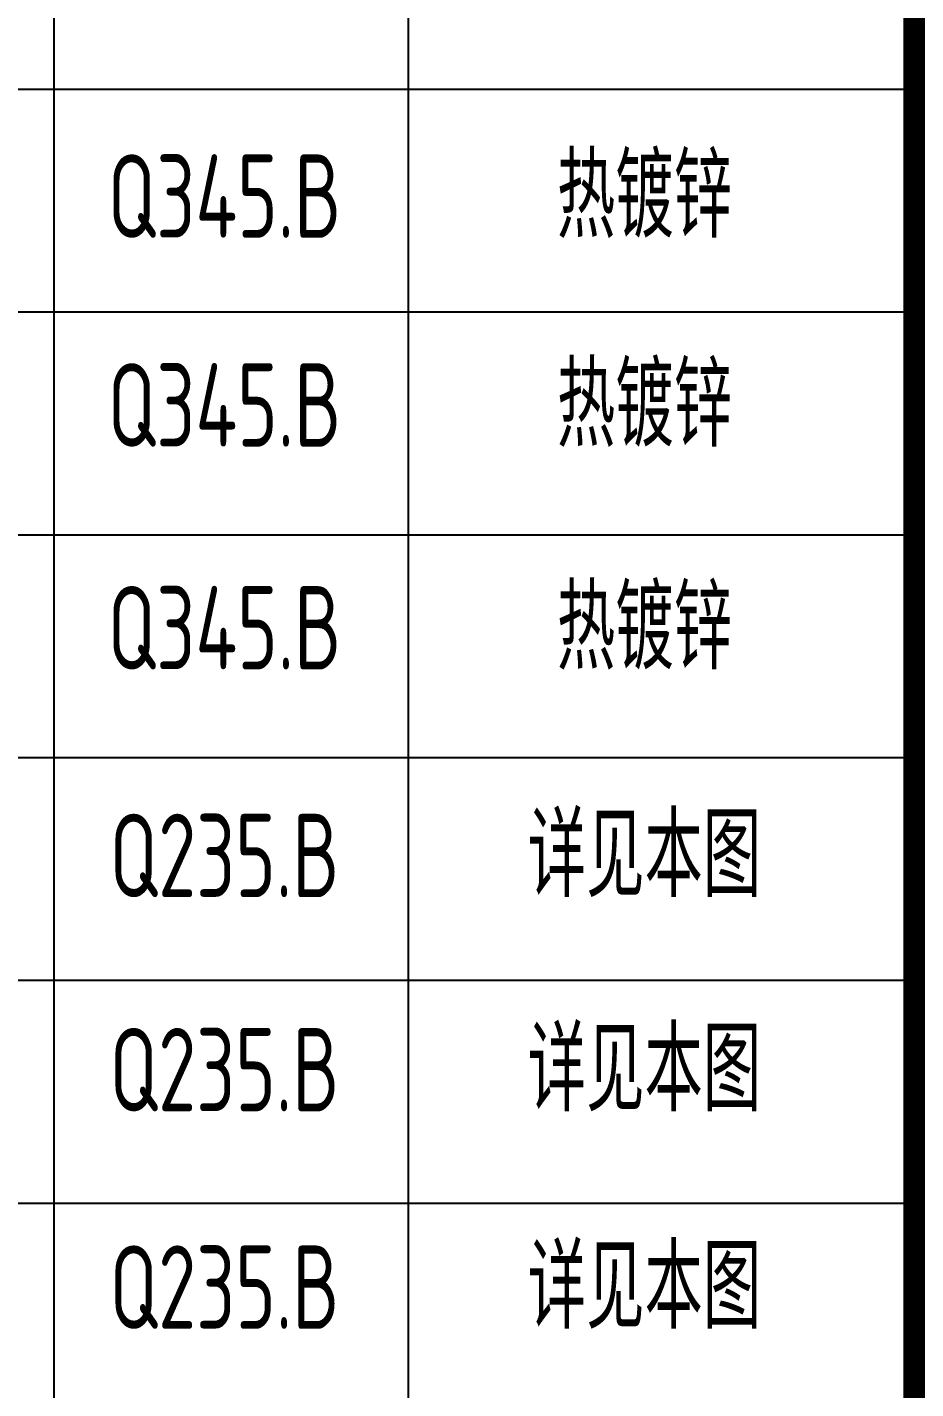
# Model space of a CAD drawing. Extents: x 177291 to 1288761, y 177638 to 322898.
# Drawn here: x 1090576 to 1096971, y 184811 to 194607 of the extents above; entities that cross this region are included whole.
import ezdxf
from ezdxf.enums import TextEntityAlignment as Align

# ---------------------------------------------------------------- set-up
doc = ezdxf.new("R2010")
doc.units = 0
doc.header["$LTSCALE"] = 1000
for name, color, linetype in [('AXIS', 3, 'Continuous'), ('PUB_TITLE', 4, 'Continuous'), ('TEXT', 7, 'Continuous')]:
    doc.layers.add(name, color=color, linetype=linetype)
doc.styles.add('TSSD_Norm', font='tssdeng.shx', dxfattribs={"bigfont": 'hztxt.shx'})

msp = doc.modelspace()

# ---------------------------------------------------------------- linework, layer by layer
at = {"layer": 'AXIS'}
for p, q in [((1090767.04, 197466.79), (1090767.04, 181488.6)), ((1093316.56, 197466.79), (1093316.56, 181488.6)), ((1077323.37, 194161.15), (1096961.34, 194161.15)), ((1077323.37, 194161.15), (1096961.34, 194161.15)), ((1077323.37, 192558.33), (1096961.34, 192558.33)), ((1077323.37, 192558.33), (1096961.34, 192558.33)), ((1077323.37, 190955.51), (1096961.34, 190955.51)), ((1077323.37, 190955.51), (1096961.34, 190955.51)), ((1077323.37, 189352.69), (1096961.34, 189352.69)), ((1077323.37, 187749.87), (1096961.34, 187749.87)), ((1077323.37, 186147.05), (1096961.34, 186147.05))]:
    msp.add_line(p, q, dxfattribs=at)
at = {"layer": 'AXIS', "const_width": 50}
msp.add_lwpolyline([(1077323.37, 179020.59), (1096961.34, 179020.59), (1096961.34, 197466.79), (1077323.37, 197466.79)], close=True, dxfattribs=at)
at = {"layer": 'PUB_TITLE', "const_width": 159.09}
msp.add_lwpolyline([(1096961.34, 239899.66), (1104385.61, 239899.66), (1104385.61, 179020.59), (1096961.34, 179020.59)], close=True, dxfattribs=at)
at = {"layer": 'PUB_TITLE', "const_width": 74.83}
for points in [[(1096980.92, 192383.36), (1104464.08, 192383.36)], [(1096980.92, 184900.21), (1104464.08, 184900.21)]]:
    msp.add_lwpolyline(points, dxfattribs=at)

# ---------------------------------------------------------------- texts
at = {"layer": 'TEXT', "style": 'TSSD_Norm', "width": 0.7}
for s, p in [('Q345.B', (1091996.26, 192911.99)), ('热镀锌', (1095018.4, 192911.99)), ('Q345.B', (1091996.26, 191409.17)), ('热镀锌', (1095018.4, 191409.17)), ('热镀锌', (1095018.4, 189806.35)), ('Q345.B', (1091996.26, 189806.35)), ('详见本图', (1095018.4, 188167.98)), ('Q235.B', (1091996.26, 188167.98)), ('Q235.B', (1091996.26, 186626.92)), ('详见本图', (1095018.4, 186626.92)), ('Q235.B', (1091996.26, 185062.34)), ('详见本图', (1095018.4, 185062.34))]:
    msp.add_text(s, height=599.999, dxfattribs=at).set_placement(p, align=Align.BOTTOM_CENTER)

doc.saveas('drawing.dxf')
